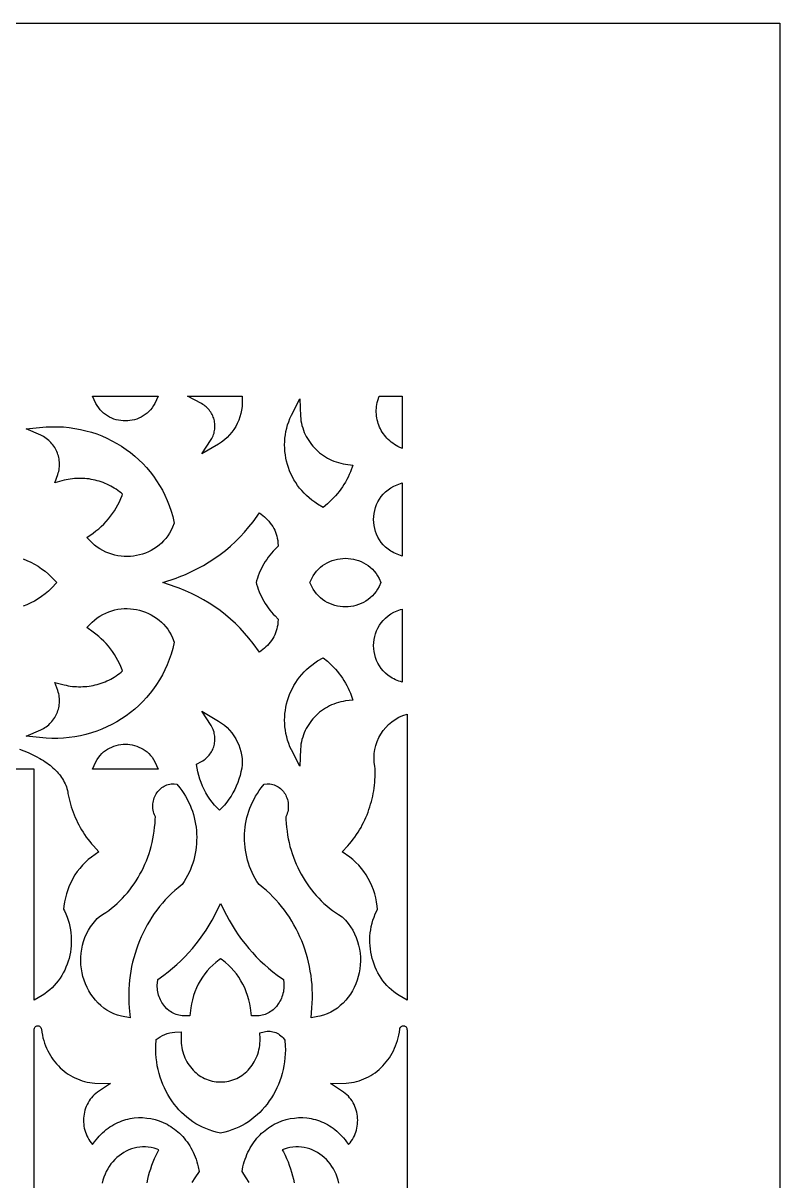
# Model space of a CAD drawing. Extents: x -355 to 355, y -278 to 278.
# Drawn here: x 233.2 to 355, y 91.3 to 277.5 of the extents above; entities that cross this region are included whole.
import ezdxf

# ---------------------------------------------------------------- set-up
doc = ezdxf.new("R2010")
doc.units = 0
doc.layers.add('LAYER_1', color=18, linetype='CONTINUOUS')

msp = doc.modelspace()

# ---------------------------------------------------------------- linework, layer by layer
at = {"layer": 'LAYER_1'}
for points in [[(-225.66, 277.51), (355, 277.5), (355, -277.5), (-355, -277.5)], [(233.22, 191.33), (233.84, 191.08), (234.45, 190.79), (235.05, 190.48), (235.63, 190.13), (236.2, 189.74), (236.75, 189.33), (237.28, 188.88), (237.79, 188.4), (238.63, 187.51), (237.79, 186.62), (237.28, 186.14), (236.75, 185.69), (236.2, 185.27), (235.63, 184.89), (235.05, 184.54), (234.45, 184.22), (233.84, 183.94), (233.22, 183.69)], [(232.66, 160.71), (233.35, 160.45), (234.02, 160.17), (234.68, 159.87), (235.31, 159.55), (235.91, 159.22), (236.2, 159.05), (236.49, 158.87), (236.76, 158.69), (237.03, 158.5), (237.3, 158.31), (237.55, 158.12), (237.79, 157.92), (238.03, 157.71), (238.26, 157.5), (238.47, 157.29), (238.68, 157.07), (238.88, 156.85), (239.07, 156.62), (239.25, 156.39), (239.42, 156.15), (239.57, 155.91), (239.72, 155.66), (239.85, 155.41), (239.97, 155.15), (240.08, 154.89), (240.18, 154.62), (240.27, 154.35), (240.34, 154.08), (240.4, 153.79), (240.44, 153.57), (240.52, 153.14), (240.62, 152.7), (240.73, 152.27), (240.85, 151.83), (240.98, 151.41), (241.12, 150.98), (241.27, 150.56), (241.43, 150.14), (241.6, 149.73), (241.79, 149.32), (241.98, 148.91), (242.19, 148.51), (242.4, 148.11), (242.63, 147.72), (242.87, 147.33), (243.12, 146.95), (243.38, 146.57), (243.65, 146.2), (243.94, 145.84), (244.23, 145.48), (244.53, 145.13), (245.41, 144.18), (244.21, 143.34), (243.7, 142.93), (243.22, 142.49), (242.77, 142.03), (242.34, 141.53), (241.94, 141.01), (241.57, 140.47), (241.24, 139.9), (240.93, 139.32), (240.65, 138.71), (240.41, 138.09), (240.2, 137.45), (240.03, 136.8), (239.89, 136.13), (239.79, 135.45), (239.74, 134.96), (239.89, 134.69), (240.11, 134.2), (240.31, 133.7), (240.48, 133.2), (240.63, 132.69), (240.75, 132.18), (240.84, 131.66), (240.91, 131.15), (240.96, 130.63), (240.98, 130.11), (240.98, 129.59), (240.95, 129.07), (240.9, 128.56), (240.83, 128.05), (240.73, 127.55), (240.61, 127.05), (240.47, 126.57), (240.3, 126.09), (240.12, 125.61), (239.91, 125.15), (239.68, 124.7), (239.43, 124.27), (239.16, 123.84), (238.87, 123.43), (238.56, 123.04), (238.23, 122.66), (237.87, 122.3), (237.5, 121.96), (237.11, 121.64), (236.71, 121.33), (236.28, 121.05), (235, 120.31), (235, 157.51), (215.91, 157.51)], [(235, 88.01), (235, 115.52), (235.01, 115.68), (235.05, 115.81), (235.1, 115.92), (235.17, 116.01), (235.24, 116.08), (235.34, 116.14), (235.43, 116.18), (235.54, 116.19), (235.64, 116.2), (235.75, 116.18), (235.84, 116.14), (235.93, 116.08), (236.01, 116), (236.08, 115.9), (236.13, 115.78), (236.16, 115.63), (236.23, 115.16), (236.32, 114.71), (236.42, 114.27), (236.54, 113.83), (236.68, 113.41), (236.83, 112.99), (237, 112.59), (237.19, 112.19), (237.39, 111.81), (237.61, 111.43), (237.84, 111.07), (238.08, 110.72), (238.34, 110.39), (238.61, 110.06), (238.9, 109.75), (239.19, 109.45), (239.5, 109.17), (239.82, 108.9), (240.15, 108.65), (240.49, 108.42), (240.84, 108.2), (241.2, 107.99), (241.57, 107.81), (241.95, 107.64), (242.33, 107.49), (242.72, 107.36), (243.12, 107.24), (243.53, 107.15), (243.94, 107.08), (244.35, 107.02), (244.78, 106.99), (247.29, 106.93), (245.2, 105.53), (244.93, 105.32), (244.68, 105.1), (244.44, 104.87), (244.23, 104.62), (244.03, 104.37), (243.84, 104.1), (243.68, 103.82), (243.53, 103.53), (243.39, 103.24), (243.28, 102.93), (243.18, 102.63), (243.1, 102.31), (243.03, 101.99), (242.99, 101.67), (242.96, 101.35), (242.94, 101.03), (242.95, 100.7), (242.97, 100.38), (243.01, 100.05), (243.07, 99.73), (243.14, 99.42), (243.24, 99.1), (243.35, 98.8), (243.47, 98.5), (243.62, 98.2), (243.78, 97.92), (243.97, 97.64), (244.17, 97.37), (244.41, 97.08), (244.72, 97.52), (244.97, 97.85), (245.22, 98.16), (245.48, 98.45), (245.75, 98.73), (246.02, 99), (246.31, 99.26), (246.6, 99.49), (246.89, 99.72), (247.19, 99.93), (247.5, 100.12), (247.81, 100.31), (248.12, 100.47), (248.44, 100.63), (248.77, 100.77), (249.09, 100.89), (249.42, 101.01), (249.75, 101.11), (250.09, 101.19), (250.43, 101.26), (251.1, 101.37), (251.78, 101.42), (252.46, 101.42), (253.13, 101.36), (253.8, 101.26), (254.47, 101.1), (255.12, 100.9), (255.76, 100.65), (256.38, 100.35), (256.69, 100.17), (256.98, 99.99), (257.28, 99.8), (257.57, 99.59), (257.85, 99.37), (258.12, 99.14), (258.39, 98.9), (258.65, 98.65), (258.9, 98.38), (259.15, 98.11), (259.38, 97.82), (259.61, 97.52), (259.83, 97.21), (260.04, 96.89), (260.23, 96.55), (260.42, 96.21), (260.6, 95.85), (260.76, 95.49), (260.92, 95.11), (261.06, 94.72), (261.19, 94.32), (261.3, 93.91), (261.4, 93.5), (261.56, 92.77), (260.88, 91.76), (260.39, 91)], [(269.61, 91), (269.12, 91.76), (268.45, 92.77), (268.6, 93.5), (268.7, 93.91), (268.82, 94.32), (268.94, 94.72), (269.09, 95.11), (269.24, 95.49), (269.4, 95.85), (269.58, 96.21), (269.77, 96.55), (269.97, 96.89), (270.17, 97.21), (270.39, 97.52), (270.62, 97.82), (270.85, 98.11), (271.1, 98.38), (271.35, 98.65), (271.61, 98.9), (271.88, 99.14), (272.15, 99.37), (272.43, 99.59), (272.72, 99.8), (273.02, 99.99), (273.32, 100.17), (273.62, 100.35), (274.24, 100.65), (274.88, 100.9), (275.53, 101.1), (276.2, 101.26), (276.87, 101.36), (277.54, 101.42), (278.22, 101.42), (278.9, 101.37), (279.24, 101.32), (279.58, 101.26), (279.91, 101.19), (280.25, 101.11), (280.58, 101.01), (280.91, 100.89), (281.23, 100.77), (281.56, 100.63), (281.88, 100.47), (282.19, 100.31), (282.5, 100.12), (282.81, 99.93), (283.11, 99.72), (283.4, 99.49), (283.69, 99.26), (283.98, 99), (284.25, 98.73), (284.52, 98.45), (284.78, 98.16), (285.03, 97.85), (285.28, 97.52), (285.59, 97.08), (285.83, 97.37), (286.04, 97.64), (286.22, 97.92), (286.38, 98.2), (286.53, 98.5), (286.66, 98.8), (286.77, 99.1), (286.86, 99.42), (286.93, 99.73), (286.99, 100.05), (287.03, 100.38), (287.05, 100.7), (287.06, 101.03), (287.04, 101.35), (287.01, 101.67), (286.97, 101.99), (286.9, 102.31), (286.82, 102.63), (286.72, 102.93), (286.61, 103.24), (286.47, 103.53), (286.32, 103.82), (286.16, 104.1), (285.98, 104.37), (285.77, 104.62), (285.56, 104.87), (285.32, 105.1), (285.07, 105.32), (284.8, 105.53), (282.71, 106.93), (285.22, 106.99), (285.65, 107.02), (286.06, 107.08), (286.47, 107.15), (286.88, 107.24), (287.28, 107.36), (287.67, 107.49), (288.06, 107.64), (288.43, 107.81), (288.8, 107.99), (289.16, 108.2), (289.51, 108.42), (289.85, 108.65), (290.18, 108.9), (290.5, 109.17), (290.81, 109.45), (291.1, 109.75), (291.39, 110.06), (291.66, 110.39), (291.92, 110.72), (292.16, 111.07), (292.39, 111.43), (292.61, 111.81), (292.81, 112.19), (293, 112.59), (293.17, 112.99), (293.32, 113.41), (293.46, 113.83), (293.58, 114.27), (293.68, 114.71), (293.77, 115.16), (293.84, 115.63), (293.87, 115.78), (293.92, 115.9), (293.99, 116), (294.07, 116.08), (294.16, 116.14), (294.26, 116.18), (294.36, 116.2), (294.46, 116.19), (294.57, 116.18), (294.67, 116.14), (294.76, 116.08), (294.84, 116.01), (294.9, 115.92), (294.95, 115.81), (294.99, 115.68), (295, 115.52), (295, 88.01)], [(253.16, 90.93), (253.28, 91.5), (253.42, 92.07), (253.58, 92.63), (253.75, 93.19), (253.94, 93.75), (254.15, 94.29), (254.38, 94.84), (254.63, 95.37), (254.89, 95.9), (255.07, 96.23), (254.77, 96.35), (254.3, 96.49), (253.84, 96.6), (253.37, 96.67), (252.9, 96.71), (252.44, 96.71), (251.99, 96.68), (251.54, 96.61), (251.09, 96.51), (250.66, 96.38), (250.24, 96.22), (249.82, 96.03), (249.42, 95.81), (249.04, 95.56), (248.66, 95.29), (248.31, 94.99), (247.97, 94.67), (247.65, 94.33), (247.36, 93.97), (247.08, 93.58), (246.83, 93.17), (246.6, 92.75), (246.4, 92.31), (246.22, 91.85), (246.07, 91.38), (245.96, 90.89)], [(284.05, 90.89), (283.93, 91.38), (283.78, 91.85), (283.6, 92.31), (283.4, 92.75), (283.17, 93.17), (282.92, 93.58), (282.64, 93.97), (282.35, 94.33), (282.03, 94.67), (281.69, 94.99), (281.34, 95.29), (280.97, 95.56), (280.58, 95.81), (280.18, 96.03), (279.76, 96.22), (279.34, 96.38), (278.91, 96.51), (278.46, 96.61), (278.01, 96.68), (277.56, 96.71), (277.1, 96.71), (276.63, 96.67), (276.16, 96.6), (275.7, 96.49), (275.23, 96.35), (274.93, 96.23), (275.11, 95.9), (275.37, 95.37), (275.62, 94.84), (275.85, 94.29), (276.06, 93.75), (276.25, 93.19), (276.42, 92.63), (276.58, 92.07), (276.72, 91.5), (276.84, 90.93)]]:
    msp.add_lwpolyline(points, dxfattribs=at)
for points in [[(254.95, 217.5), (254.4, 216.32), (254.2, 215.97), (253.97, 215.63), (253.72, 215.32), (253.45, 215.03), (253.16, 214.77), (252.86, 214.53), (252.54, 214.31), (252.21, 214.13), (251.87, 213.96), (251.52, 213.82), (251.16, 213.71), (250.79, 213.62), (250.42, 213.56), (250.05, 213.52), (249.67, 213.51), (249.3, 213.52), (248.93, 213.56), (248.55, 213.62), (248.19, 213.71), (247.83, 213.82), (247.48, 213.96), (247.14, 214.13), (246.8, 214.31), (246.49, 214.53), (246.18, 214.77), (245.9, 215.03), (245.63, 215.32), (245.38, 215.63), (245.15, 215.97), (244.95, 216.32), (244.39, 217.5)], [(268.47, 217.5), (268.48, 216.37), (268.45, 215.81), (268.37, 215.25), (268.26, 214.69), (268.11, 214.16), (267.92, 213.63), (267.69, 213.12), (267.43, 212.62), (267.13, 212.15), (266.8, 211.69), (266.44, 211.26), (266.05, 210.85), (265.63, 210.46), (265.17, 210.11), (264.69, 209.78), (261.98, 208.2), (263.48, 210.51), (263.6, 210.71), (263.7, 210.92), (263.79, 211.13), (263.87, 211.34), (263.94, 211.55), (263.99, 211.77), (264.03, 211.99), (264.06, 212.21), (264.08, 212.43), (264.09, 212.64), (264.08, 212.86), (264.07, 213.08), (264.04, 213.3), (264, 213.51), (263.95, 213.72), (263.89, 213.93), (263.81, 214.14), (263.73, 214.34), (263.64, 214.54), (263.53, 214.73), (263.42, 214.92), (263.29, 215.1), (263.16, 215.28), (263.01, 215.44), (262.86, 215.61), (262.7, 215.76), (262.52, 215.91), (262.34, 216.04), (262.15, 216.17), (261.95, 216.29), (259.66, 217.5)], [(277.85, 214.28), (277.89, 213.89), (277.94, 213.51), (278.01, 213.13), (278.1, 212.75), (278.21, 212.38), (278.33, 212.02), (278.47, 211.67), (278.62, 211.32), (278.79, 210.99), (278.98, 210.66), (279.18, 210.34), (279.39, 210.03), (279.61, 209.73), (279.85, 209.44), (280.11, 209.16), (280.37, 208.89), (280.64, 208.63), (280.93, 208.39), (281.23, 208.16), (281.54, 207.94), (281.86, 207.73), (282.19, 207.54), (282.52, 207.36), (282.87, 207.2), (283.23, 207.05), (283.59, 206.92), (283.96, 206.81), (284.34, 206.71), (284.73, 206.62), (285.12, 206.56), (286.3, 206.41), (285.88, 205.31), (285.7, 204.89), (285.51, 204.48), (285.3, 204.08), (285.08, 203.68), (284.85, 203.29), (284.61, 202.91), (284.35, 202.53), (284.08, 202.17), (283.79, 201.81), (283.5, 201.46), (283.19, 201.13), (282.87, 200.8), (282.54, 200.48), (282.19, 200.18), (281.49, 199.59), (280.61, 200.12), (280.14, 200.44), (279.68, 200.78), (279.24, 201.13), (278.83, 201.5), (278.44, 201.89), (278.07, 202.3), (277.72, 202.72), (277.4, 203.15), (277.09, 203.6), (276.81, 204.06), (276.56, 204.53), (276.32, 205.01), (276.11, 205.5), (275.93, 206), (275.76, 206.51), (275.63, 207.02), (275.51, 207.54), (275.42, 208.07), (275.36, 208.59), (275.32, 209.13), (275.31, 209.66), (275.32, 210.2), (275.36, 210.73), (275.43, 211.27), (275.52, 211.8), (275.64, 212.33), (275.79, 212.86), (275.96, 213.39), (276.16, 213.91), (276.39, 214.43), (277.73, 217.05)], [(294.24, 217.5), (294.24, 209.1), (294.15, 209.13), (293.85, 209.26), (293.55, 209.4), (293.26, 209.56), (292.99, 209.73), (292.72, 209.91), (292.47, 210.1), (292.23, 210.3), (291.99, 210.52), (291.77, 210.74), (291.57, 210.97), (291.37, 211.21), (291.19, 211.46), (291.02, 211.72), (290.86, 211.98), (290.72, 212.25), (290.59, 212.53), (290.47, 212.81), (290.37, 213.1), (290.28, 213.39), (290.2, 213.69), (290.14, 213.99), (290.1, 214.3), (290.07, 214.6), (290.05, 214.91), (290.05, 215.22), (290.07, 215.54), (290.1, 215.85), (290.15, 216.16), (290.22, 216.48), (290.3, 216.79), (290.53, 217.5)], [(238.8, 212.58), (239.73, 212.54), (240.65, 212.45), (241.56, 212.32), (242.45, 212.15), (243.34, 211.94), (244.21, 211.7), (245.06, 211.41), (245.9, 211.09), (246.72, 210.73), (247.52, 210.33), (248.29, 209.9), (249.05, 209.44), (249.79, 208.94), (250.5, 208.41), (251.19, 207.85), (251.85, 207.26), (252.48, 206.65), (253.08, 206), (253.66, 205.32), (254.2, 204.62), (254.71, 203.89), (255.19, 203.14), (255.63, 202.36), (256.04, 201.56), (256.41, 200.73), (256.74, 199.89), (257.03, 199.02), (257.29, 198.13), (257.53, 197.07), (257.27, 196.42), (257.04, 195.93), (256.78, 195.47), (256.49, 195.03), (256.17, 194.62), (255.83, 194.23), (255.47, 193.87), (255.09, 193.53), (254.69, 193.22), (254.27, 192.94), (253.83, 192.69), (253.38, 192.46), (252.92, 192.26), (252.45, 192.09), (251.97, 191.95), (251.48, 191.84), (250.99, 191.76), (250.49, 191.71), (249.98, 191.69), (249.48, 191.7), (248.98, 191.74), (248.47, 191.81), (247.97, 191.91), (247.48, 192.05), (246.99, 192.21), (246.52, 192.41), (246.05, 192.64), (245.59, 192.91), (245.15, 193.2), (244.73, 193.53), (244.32, 193.9), (243.47, 194.76), (244.5, 195.47), (244.95, 195.81), (245.38, 196.16), (245.8, 196.54), (246.19, 196.92), (246.58, 197.32), (246.94, 197.74), (247.29, 198.17), (247.62, 198.62), (247.92, 199.07), (248.22, 199.54), (248.49, 200.02), (248.74, 200.52), (248.97, 201.02), (249.18, 201.54), (249.24, 201.72), (249.01, 201.92), (248.74, 202.13), (248.47, 202.33), (248.19, 202.52), (247.9, 202.7), (247.61, 202.87), (247.32, 203.04), (247.02, 203.19), (246.72, 203.33), (246.41, 203.46), (246.1, 203.59), (245.78, 203.7), (245.47, 203.8), (245.14, 203.9), (244.82, 203.98), (244.5, 204.05), (244.17, 204.11), (243.84, 204.17), (243.5, 204.21), (243.17, 204.24), (242.84, 204.26), (242.5, 204.27), (242.16, 204.27), (241.83, 204.26), (241.49, 204.24), (241.15, 204.2), (240.82, 204.16), (240.48, 204.1), (240.14, 204.04), (239.81, 203.96), (238.32, 203.57), (238.8, 204.89), (238.88, 205.14), (238.95, 205.39), (239, 205.64), (239.04, 205.9), (239.06, 206.15), (239.08, 206.4), (239.08, 206.65), (239.06, 206.9), (239.04, 207.15), (239, 207.4), (238.96, 207.64), (238.9, 207.88), (238.82, 208.12), (238.74, 208.35), (238.65, 208.58), (238.54, 208.8), (238.43, 209.02), (238.3, 209.24), (238.17, 209.45), (238.02, 209.65), (237.86, 209.84), (237.7, 210.03), (237.52, 210.21), (237.34, 210.38), (237.15, 210.55), (236.94, 210.7), (236.73, 210.85), (236.51, 210.98), (236.28, 211.11), (236.05, 211.23), (233.7, 212.24), (236.92, 212.54), (237.86, 212.58)], [(294.24, 191.78), (293.95, 191.86), (293.67, 191.96), (293.4, 192.06), (293.13, 192.17), (292.88, 192.29), (292.63, 192.43), (292.39, 192.57), (291.95, 192.88), (291.54, 193.21), (291.18, 193.58), (290.85, 193.97), (290.56, 194.39), (290.31, 194.82), (290.1, 195.27), (289.93, 195.73), (289.8, 196.2), (289.7, 196.68), (289.65, 197.17), (289.63, 197.66), (289.65, 198.14), (289.7, 198.63), (289.8, 199.11), (289.93, 199.58), (290.1, 200.04), (290.31, 200.49), (290.56, 200.92), (290.85, 201.34), (291.18, 201.73), (291.54, 202.1), (291.95, 202.44), (292.39, 202.74), (292.87, 203.01), (293.13, 203.14), (293.4, 203.25), (293.67, 203.36), (293.95, 203.45), (294.24, 203.53)], [(272.04, 198.09), (272.3, 197.86), (272.55, 197.61), (272.78, 197.36), (273, 197.09), (273.2, 196.81), (273.39, 196.53), (273.55, 196.23), (273.71, 195.93), (273.84, 195.61), (273.96, 195.29), (274.05, 194.97), (274.13, 194.64), (274.19, 194.3), (274.23, 193.96), (274.27, 193.38), (273.77, 192.88), (273.48, 192.57), (273.19, 192.25), (272.92, 191.92), (272.66, 191.58), (272.42, 191.24), (272.18, 190.88), (271.96, 190.52), (271.76, 190.15), (271.56, 189.77), (271.38, 189.39), (271.22, 189), (271.06, 188.6), (270.92, 188.2), (270.8, 187.79), (270.73, 187.51), (270.8, 187.23), (270.92, 186.82), (271.06, 186.42), (271.22, 186.02), (271.38, 185.63), (271.56, 185.25), (271.76, 184.87), (271.96, 184.5), (272.18, 184.13), (272.42, 183.78), (272.66, 183.43), (272.92, 183.09), (273.19, 182.76), (273.48, 182.44), (273.77, 182.13), (274.27, 181.64), (274.23, 181.06), (274.19, 180.71), (274.13, 180.38), (274.05, 180.05), (273.96, 179.72), (273.84, 179.4), (273.71, 179.09), (273.55, 178.78), (273.39, 178.49), (273.2, 178.2), (273, 177.92), (272.78, 177.66), (272.55, 177.4), (272.3, 177.16), (272.04, 176.93), (271.25, 176.31), (270.22, 177.72), (269.56, 178.57), (268.86, 179.38), (268.13, 180.16), (267.38, 180.92), (266.59, 181.64), (265.77, 182.33), (264.93, 182.99), (264.06, 183.61), (263.17, 184.2), (262.25, 184.75), (261.31, 185.27), (260.34, 185.75), (259.36, 186.19), (258.35, 186.59), (257.84, 186.78), (255.73, 187.51), (257.84, 188.24), (258.35, 188.42), (259.36, 188.83), (260.34, 189.27), (261.31, 189.75), (262.25, 190.27), (263.17, 190.82), (264.06, 191.41), (264.93, 192.03), (265.77, 192.69), (266.59, 193.38), (267.38, 194.1), (268.13, 194.85), (268.86, 195.64), (269.56, 196.45), (270.22, 197.29), (271.25, 198.71)], [(285.51, 191.4), (285.94, 191.35), (286.37, 191.28), (286.79, 191.18), (287.2, 191.05), (287.6, 190.89), (288, 190.7), (288.38, 190.48), (288.74, 190.24), (289.09, 189.96), (289.42, 189.66), (289.73, 189.32), (290.01, 188.96), (290.27, 188.58), (290.5, 188.16), (290.81, 187.51), (290.5, 186.85), (290.27, 186.44), (290.01, 186.05), (289.73, 185.69), (289.42, 185.36), (289.09, 185.05), (288.74, 184.78), (288.38, 184.53), (288, 184.31), (287.6, 184.13), (287.2, 183.97), (286.79, 183.84), (286.37, 183.73), (285.94, 183.66), (285.51, 183.62), (285.08, 183.6), (284.65, 183.62), (284.22, 183.66), (283.8, 183.73), (283.38, 183.84), (282.96, 183.97), (282.56, 184.13), (282.17, 184.31), (281.79, 184.53), (281.42, 184.78), (281.08, 185.05), (280.75, 185.36), (280.44, 185.69), (280.15, 186.05), (279.89, 186.44), (279.66, 186.85), (279.36, 187.51), (279.66, 188.16), (279.89, 188.58), (280.15, 188.96), (280.44, 189.32), (280.75, 189.66), (281.08, 189.96), (281.42, 190.24), (281.79, 190.48), (282.17, 190.7), (282.56, 190.89), (282.96, 191.05), (283.38, 191.18), (283.8, 191.28), (284.22, 191.35), (284.65, 191.4), (285.08, 191.41)], [(250.49, 183.3), (250.99, 183.25), (251.48, 183.17), (251.97, 183.06), (252.45, 182.92), (252.92, 182.75), (253.38, 182.55), (253.83, 182.33), (254.27, 182.07), (254.69, 181.79), (255.09, 181.48), (255.47, 181.15), (255.83, 180.79), (256.17, 180.4), (256.49, 179.99), (256.78, 179.55), (257.04, 179.08), (257.27, 178.6), (257.53, 177.94), (257.29, 176.88), (257.03, 176), (256.74, 175.13), (256.41, 174.28), (256.04, 173.46), (255.63, 172.66), (255.19, 171.88), (254.71, 171.12), (254.2, 170.4), (253.66, 169.69), (253.08, 169.02), (252.48, 168.37), (251.85, 167.75), (251.19, 167.16), (250.5, 166.6), (249.79, 166.07), (249.05, 165.58), (248.29, 165.11), (247.52, 164.68), (246.72, 164.29), (245.9, 163.93), (245.06, 163.61), (244.21, 163.32), (243.34, 163.07), (242.45, 162.86), (241.56, 162.69), (240.65, 162.57), (239.73, 162.48), (238.8, 162.44), (237.86, 162.43), (236.92, 162.48), (233.7, 162.78), (236.05, 163.79), (236.28, 163.91), (236.51, 164.03), (236.73, 164.17), (236.94, 164.31), (237.15, 164.47), (237.34, 164.63), (237.52, 164.81), (237.7, 164.99), (237.86, 165.17), (238.02, 165.37), (238.17, 165.57), (238.3, 165.78), (238.43, 165.99), (238.54, 166.21), (238.65, 166.43), (238.74, 166.66), (238.82, 166.9), (238.9, 167.13), (238.96, 167.38), (239, 167.62), (239.04, 167.87), (239.06, 168.11), (239.08, 168.36), (239.08, 168.61), (239.06, 168.87), (239.04, 169.12), (239, 169.37), (238.95, 169.62), (238.88, 169.88), (238.8, 170.13), (238.32, 171.44), (239.81, 171.05), (240.14, 170.98), (240.48, 170.91), (240.82, 170.86), (241.15, 170.81), (241.49, 170.78), (241.83, 170.76), (242.16, 170.75), (242.5, 170.75), (242.84, 170.76), (243.17, 170.78), (243.5, 170.81), (243.84, 170.85), (244.17, 170.9), (244.5, 170.96), (244.82, 171.04), (245.14, 171.12), (245.47, 171.21), (245.78, 171.32), (246.1, 171.43), (246.41, 171.55), (246.72, 171.68), (247.02, 171.83), (247.32, 171.98), (247.61, 172.14), (247.9, 172.31), (248.19, 172.5), (248.47, 172.69), (248.74, 172.89), (249.01, 173.1), (249.24, 173.3), (249.18, 173.48), (248.97, 173.99), (248.74, 174.5), (248.49, 174.99), (248.22, 175.47), (247.92, 175.94), (247.62, 176.4), (247.29, 176.84), (246.94, 177.27), (246.58, 177.69), (246.19, 178.09), (245.8, 178.48), (245.38, 178.85), (244.95, 179.2), (244.5, 179.54), (243.47, 180.26), (244.32, 181.12), (244.73, 181.48), (245.15, 181.81), (245.59, 182.11), (246.05, 182.37), (246.52, 182.6), (246.99, 182.8), (247.48, 182.97), (247.97, 183.1), (248.47, 183.21), (248.98, 183.28), (249.48, 183.32), (249.98, 183.33)], [(294.24, 171.49), (293.95, 171.57), (293.67, 171.66), (293.4, 171.76), (293.13, 171.88), (292.88, 172), (292.63, 172.13), (292.39, 172.27), (291.95, 172.58), (291.54, 172.92), (291.18, 173.29), (290.85, 173.68), (290.56, 174.09), (290.31, 174.52), (290.1, 174.97), (289.93, 175.44), (289.8, 175.91), (289.7, 176.39), (289.65, 176.87), (289.63, 177.36), (289.65, 177.85), (289.7, 178.33), (289.8, 178.81), (289.93, 179.28), (290.1, 179.74), (290.31, 180.19), (290.56, 180.63), (290.85, 181.04), (291.18, 181.43), (291.54, 181.8), (291.95, 182.14), (292.39, 182.45), (292.87, 182.72), (293.13, 182.84), (293.4, 182.96), (293.67, 183.06), (293.95, 183.15), (294.24, 183.23)], [(282.19, 174.84), (282.54, 174.53), (282.87, 174.21), (283.19, 173.89), (283.5, 173.55), (283.79, 173.2), (284.08, 172.85), (284.35, 172.48), (284.61, 172.11), (284.85, 171.73), (285.08, 171.34), (285.3, 170.94), (285.51, 170.53), (285.7, 170.12), (285.88, 169.7), (286.3, 168.6), (285.12, 168.46), (284.73, 168.39), (284.34, 168.31), (283.96, 168.21), (283.59, 168.09), (283.23, 167.96), (282.87, 167.81), (282.52, 167.65), (282.19, 167.47), (281.86, 167.28), (281.54, 167.08), (281.23, 166.86), (280.93, 166.63), (280.64, 166.38), (280.37, 166.13), (280.11, 165.86), (279.85, 165.58), (279.61, 165.29), (279.39, 164.99), (279.18, 164.68), (278.98, 164.36), (278.79, 164.03), (278.62, 163.69), (278.47, 163.35), (278.33, 162.99), (278.21, 162.63), (278.1, 162.26), (278.01, 161.89), (277.94, 161.51), (277.89, 161.12), (277.85, 160.73), (277.73, 157.97), (276.39, 160.59), (276.16, 161.1), (275.96, 161.63), (275.79, 162.15), (275.64, 162.68), (275.52, 163.21), (275.43, 163.75), (275.36, 164.28), (275.32, 164.82), (275.31, 165.36), (275.32, 165.89), (275.36, 166.42), (275.42, 166.95), (275.51, 167.47), (275.63, 167.99), (275.76, 168.51), (275.93, 169.01), (276.11, 169.51), (276.32, 170), (276.56, 170.48), (276.81, 170.95), (277.09, 171.41), (277.4, 171.86), (277.72, 172.29), (278.07, 172.72), (278.44, 173.12), (278.83, 173.51), (279.24, 173.88), (279.68, 174.24), (280.14, 174.58), (280.61, 174.89), (281.49, 175.42)], [(264.69, 165.23), (265.17, 164.91), (265.63, 164.55), (266.05, 164.17), (266.44, 163.76), (266.8, 163.32), (267.13, 162.87), (267.43, 162.39), (267.69, 161.9), (267.92, 161.39), (268.11, 160.86), (268.26, 160.32), (268.37, 159.77), (268.45, 159.21), (268.48, 158.64), (268.48, 158.18), (268.4, 157.66), (268.28, 157.06), (268.13, 156.48), (267.96, 155.89), (267.75, 155.32), (267.53, 154.76), (267.27, 154.22), (266.99, 153.68), (266.69, 153.16), (266.35, 152.66), (265.99, 152.18), (265.61, 151.72), (264.82, 150.87), (264.03, 151.72), (263.64, 152.18), (263.28, 152.66), (262.95, 153.16), (262.64, 153.68), (262.36, 154.22), (262.1, 154.76), (261.88, 155.32), (261.68, 155.89), (261.5, 156.48), (261.35, 157.06), (261.23, 157.66), (261.14, 158.26), (261.14, 158.29), (261.95, 158.72), (262.15, 158.84), (262.34, 158.97), (262.52, 159.11), (262.7, 159.26), (262.86, 159.41), (263.01, 159.57), (263.16, 159.74), (263.29, 159.92), (263.42, 160.1), (263.53, 160.28), (263.64, 160.48), (263.73, 160.67), (263.81, 160.88), (263.89, 161.08), (263.95, 161.29), (264, 161.5), (264.04, 161.72), (264.07, 161.93), (264.08, 162.15), (264.09, 162.37), (264.08, 162.59), (264.06, 162.81), (264.03, 163.03), (263.99, 163.25), (263.94, 163.46), (263.87, 163.68), (263.79, 163.89), (263.7, 164.1), (263.6, 164.3), (263.48, 164.51), (261.98, 166.82)], [(250.05, 161.49), (250.42, 161.45), (250.79, 161.39), (251.16, 161.3), (251.52, 161.19), (251.87, 161.05), (252.21, 160.89), (252.54, 160.7), (252.86, 160.49), (253.16, 160.25), (253.45, 159.99), (253.72, 159.7), (253.97, 159.39), (254.2, 159.05), (254.4, 158.69), (254.96, 157.51), (244.39, 157.51), (244.95, 158.69), (245.15, 159.05), (245.38, 159.39), (245.63, 159.7), (245.9, 159.99), (246.18, 160.25), (246.49, 160.49), (246.8, 160.7), (247.14, 160.89), (247.48, 161.05), (247.83, 161.19), (248.19, 161.3), (248.55, 161.39), (248.93, 161.45), (249.3, 161.49), (249.67, 161.5)], [(257.53, 155.1), (257.97, 155.05), (258.46, 154.46), (258.78, 154.03), (259.08, 153.59), (259.36, 153.13), (259.62, 152.67), (259.86, 152.2), (260.08, 151.71), (260.28, 151.22), (260.46, 150.72), (260.62, 150.21), (260.76, 149.7), (260.88, 149.18), (260.98, 148.66), (261.05, 148.14), (261.11, 147.61), (261.14, 147.08), (261.16, 146.55), (261.15, 146.02), (261.12, 145.49), (261.08, 144.96), (261.01, 144.43), (260.92, 143.9), (260.8, 143.38), (260.67, 142.86), (260.52, 142.35), (260.34, 141.85), (260.15, 141.35), (259.93, 140.85), (259.69, 140.37), (259.43, 139.9), (259.15, 139.43), (258.8, 138.91), (258.16, 138.4), (257.62, 137.94), (257.1, 137.46), (256.59, 136.96), (256.1, 136.45), (255.63, 135.92), (255.18, 135.38), (254.74, 134.82), (254.33, 134.24), (253.93, 133.65), (253.55, 133.05), (253.19, 132.44), (252.85, 131.81), (252.53, 131.17), (252.23, 130.52), (251.95, 129.86), (251.69, 129.19), (251.45, 128.52), (251.23, 127.83), (251.03, 127.13), (250.85, 126.43), (250.69, 125.72), (250.56, 125), (250.44, 124.28), (250.35, 123.55), (250.29, 122.82), (250.24, 122.08), (250.22, 121.34), (250.22, 120.6), (250.24, 119.86), (250.29, 119.11), (250.44, 117.46), (249.05, 117.74), (248.43, 117.92), (247.83, 118.14), (247.26, 118.41), (246.72, 118.72), (246.21, 119.06), (245.73, 119.45), (245.28, 119.86), (244.86, 120.31), (244.47, 120.79), (244.11, 121.29), (243.79, 121.82), (243.51, 122.37), (243.25, 122.94), (243.04, 123.52), (242.85, 124.12), (242.71, 124.74), (242.6, 125.36), (242.53, 125.99), (242.5, 126.62), (242.51, 127.26), (242.56, 127.89), (242.65, 128.53), (242.79, 129.16), (242.96, 129.78), (243.18, 130.39), (243.44, 130.99), (243.74, 131.57), (244.09, 132.14), (244.48, 132.68), (244.69, 132.95), (244.92, 133.21), (245.15, 133.46), (245.44, 133.74), (246.01, 134.09), (246.51, 134.42), (246.99, 134.77), (247.46, 135.13), (247.92, 135.51), (248.36, 135.9), (248.79, 136.31), (249.21, 136.73), (249.61, 137.16), (250, 137.61), (250.37, 138.08), (250.73, 138.55), (251.08, 139.04), (251.41, 139.54), (251.72, 140.05), (252.02, 140.57), (252.3, 141.1), (252.57, 141.64), (252.82, 142.19), (253.06, 142.75), (253.28, 143.32), (253.48, 143.9), (253.66, 144.48), (253.83, 145.07), (253.98, 145.67), (254.11, 146.28), (254.22, 146.89), (254.31, 147.51), (254.39, 148.13), (254.45, 148.75), (254.48, 149.39), (254.5, 149.83), (254.36, 150.13), (254.27, 150.38), (254.2, 150.63), (254.15, 150.89), (254.12, 151.14), (254.1, 151.4), (254.1, 151.65), (254.11, 151.9), (254.15, 152.14), (254.19, 152.39), (254.25, 152.62), (254.33, 152.85), (254.42, 153.08), (254.52, 153.29), (254.63, 153.5), (254.76, 153.7), (254.9, 153.88), (255.05, 154.06), (255.21, 154.23), (255.38, 154.38), (255.56, 154.52), (255.74, 154.65), (255.94, 154.77), (256.15, 154.87), (256.36, 154.95), (256.59, 155.02), (256.81, 155.07), (257.05, 155.1), (257.29, 155.11)], [(272.95, 155.1), (273.19, 155.07), (273.42, 155.02), (273.64, 154.95), (273.85, 154.87), (274.06, 154.77), (274.26, 154.65), (274.45, 154.52), (274.62, 154.38), (274.79, 154.23), (274.95, 154.06), (275.1, 153.88), (275.24, 153.7), (275.37, 153.5), (275.48, 153.29), (275.58, 153.08), (275.67, 152.85), (275.75, 152.62), (275.81, 152.39), (275.86, 152.14), (275.89, 151.9), (275.9, 151.65), (275.9, 151.4), (275.88, 151.14), (275.85, 150.89), (275.8, 150.63), (275.73, 150.38), (275.64, 150.13), (275.5, 149.83), (275.52, 149.39), (275.55, 148.75), (275.61, 148.13), (275.69, 147.51), (275.78, 146.89), (275.89, 146.28), (276.03, 145.67), (276.17, 145.07), (276.34, 144.48), (276.52, 143.9), (276.73, 143.32), (276.94, 142.75), (277.18, 142.19), (277.43, 141.64), (277.7, 141.1), (277.98, 140.57), (278.28, 140.05), (278.59, 139.54), (278.92, 139.04), (279.27, 138.55), (279.63, 138.08), (280, 137.61), (280.39, 137.16), (280.8, 136.73), (281.21, 136.31), (281.64, 135.9), (282.09, 135.51), (282.54, 135.13), (283.01, 134.77), (283.49, 134.42), (283.99, 134.09), (284.56, 133.74), (284.85, 133.46), (285.09, 133.2), (285.52, 132.68), (285.91, 132.14), (286.26, 131.57), (286.57, 130.99), (286.83, 130.39), (287.04, 129.78), (287.22, 129.16), (287.35, 128.53), (287.44, 127.89), (287.49, 127.26), (287.5, 126.62), (287.47, 125.99), (287.4, 125.36), (287.29, 124.74), (287.15, 124.12), (286.97, 123.52), (286.75, 122.94), (286.5, 122.37), (286.21, 121.82), (285.89, 121.29), (285.53, 120.79), (285.14, 120.31), (284.72, 119.86), (284.27, 119.45), (283.79, 119.06), (283.28, 118.72), (282.74, 118.41), (282.17, 118.14), (281.57, 117.92), (280.96, 117.74), (280.63, 117.67), (279.56, 117.48), (279.71, 119.11), (279.76, 119.86), (279.78, 120.6), (279.78, 121.34), (279.76, 122.08), (279.72, 122.82), (279.65, 123.55), (279.56, 124.28), (279.44, 125), (279.31, 125.72), (279.15, 126.43), (278.97, 127.13), (278.78, 127.83), (278.56, 128.52), (278.32, 129.19), (278.05, 129.86), (277.77, 130.52), (277.47, 131.17), (277.15, 131.81), (276.81, 132.44), (276.45, 133.05), (276.07, 133.65), (275.67, 134.24), (275.26, 134.82), (274.82, 135.38), (274.37, 135.92), (273.9, 136.45), (273.41, 136.96), (272.9, 137.46), (272.38, 137.94), (271.84, 138.4), (271.2, 138.91), (270.85, 139.43), (270.57, 139.9), (270.31, 140.37), (270.07, 140.85), (269.85, 141.35), (269.66, 141.85), (269.48, 142.35), (269.33, 142.86), (269.2, 143.38), (269.09, 143.9), (268.99, 144.43), (268.93, 144.96), (268.88, 145.49), (268.85, 146.02), (268.84, 146.55), (268.86, 147.08), (268.89, 147.61), (268.95, 148.14), (269.02, 148.66), (269.12, 149.18), (269.24, 149.7), (269.38, 150.21), (269.54, 150.72), (269.72, 151.22), (269.92, 151.71), (270.14, 152.2), (270.38, 152.67), (270.64, 153.13), (270.92, 153.59), (271.22, 154.03), (271.54, 154.46), (272.03, 155.05), (272.47, 155.1), (272.71, 155.11)], [(265.93, 134.01), (266.37, 133.19), (266.84, 132.38), (267.33, 131.6), (267.84, 130.83), (268.38, 130.09), (268.94, 129.36), (269.52, 128.65), (270.12, 127.97), (270.74, 127.31), (271.38, 126.67), (272.04, 126.05), (272.72, 125.45), (273.42, 124.89), (274.13, 124.34), (275.11, 123.64), (275.17, 123.05), (275.19, 122.77), (275.19, 122.48), (275.17, 122.2), (275.14, 121.93), (275.1, 121.66), (275.04, 121.39), (274.97, 121.13), (274.88, 120.88), (274.79, 120.63), (274.68, 120.39), (274.56, 120.16), (274.43, 119.93), (274.29, 119.71), (273.98, 119.31), (273.64, 118.95), (273.45, 118.78), (273.25, 118.63), (273.05, 118.48), (272.84, 118.35), (272.62, 118.23), (272.4, 118.13), (272.17, 118.03), (271.94, 117.96), (271.7, 117.89), (271.45, 117.84), (271.2, 117.81), (270.95, 117.79), (270.69, 117.78), (269.96, 117.82), (269.81, 119.08), (269.69, 119.75), (269.54, 120.4), (269.35, 121.05), (269.13, 121.67), (268.88, 122.29), (268.59, 122.88), (268.28, 123.45), (267.93, 124.01), (267.55, 124.54), (267.14, 125.04), (266.71, 125.52), (266.25, 125.97), (265.77, 126.4), (265.25, 126.79), (265, 126.96), (264.75, 126.79), (264.24, 126.4), (263.75, 125.97), (263.29, 125.52), (262.86, 125.04), (262.45, 124.54), (262.07, 124.01), (261.73, 123.45), (261.41, 122.88), (261.12, 122.29), (260.87, 121.67), (260.65, 121.05), (260.46, 120.4), (260.31, 119.75), (260.19, 119.08), (260.04, 117.82), (259.31, 117.78), (259.05, 117.79), (258.8, 117.81), (258.55, 117.84), (258.3, 117.89), (258.06, 117.96), (257.83, 118.03), (257.6, 118.13), (257.38, 118.23), (257.16, 118.35), (256.95, 118.48), (256.74, 118.63), (256.37, 118.95), (256.02, 119.31), (255.71, 119.71), (255.57, 119.93), (255.44, 120.16), (255.32, 120.39), (255.21, 120.63), (255.12, 120.88), (255.03, 121.13), (254.96, 121.39), (254.91, 121.66), (254.86, 121.93), (254.83, 122.2), (254.81, 122.48), (254.81, 122.77), (254.83, 123.05), (254.89, 123.64), (255.87, 124.34), (256.59, 124.89), (257.28, 125.45), (257.96, 126.05), (258.62, 126.67), (259.26, 127.31), (259.88, 127.97), (260.48, 128.65), (261.06, 129.36), (261.62, 130.09), (262.16, 130.83), (262.67, 131.6), (263.16, 132.38), (263.63, 133.19), (264.07, 134.01), (265, 135.87)], [(272.96, 115.32), (273.19, 115.29), (273.42, 115.24), (273.65, 115.18), (273.87, 115.1), (274.09, 115), (274.3, 114.88), (274.5, 114.75), (274.7, 114.59), (274.89, 114.43), (275.06, 114.24), (275.36, 113.89), (275.41, 113), (275.42, 112.34), (275.4, 111.69), (275.36, 111.04), (275.28, 110.4), (275.18, 109.77), (275.06, 109.15), (274.9, 108.54), (274.73, 107.93), (274.53, 107.34), (274.3, 106.77), (274.05, 106.2), (273.78, 105.65), (273.49, 105.12), (273.17, 104.6), (272.84, 104.1), (272.48, 103.61), (272.11, 103.15), (271.71, 102.7), (271.3, 102.27), (270.87, 101.86), (270.42, 101.48), (269.95, 101.11), (269.47, 100.77), (268.97, 100.45), (268.46, 100.16), (267.93, 99.89), (267.39, 99.65), (266.83, 99.44), (266.27, 99.25), (265.69, 99.09), (265, 98.95), (264.31, 99.09), (263.73, 99.25), (263.17, 99.44), (262.61, 99.65), (262.07, 99.89), (261.54, 100.16), (261.03, 100.45), (260.53, 100.77), (260.05, 101.11), (259.58, 101.48), (259.14, 101.86), (258.7, 102.27), (258.29, 102.7), (257.9, 103.15), (257.52, 103.61), (257.16, 104.1), (256.83, 104.6), (256.51, 105.12), (256.22, 105.65), (255.95, 106.2), (255.7, 106.77), (255.47, 107.34), (255.27, 107.93), (255.1, 108.54), (254.94, 109.15), (254.82, 109.77), (254.72, 110.4), (254.64, 111.04), (254.6, 111.69), (254.58, 112.34), (254.59, 113), (254.65, 114), (255.26, 114.41), (255.64, 114.62), (256.02, 114.79), (256.42, 114.94), (256.82, 115.05), (257.23, 115.14), (257.65, 115.19), (258.68, 115.23), (258.64, 114.11), (258.64, 113.75), (258.66, 113.38), (258.7, 113.03), (258.76, 112.68), (258.83, 112.33), (258.92, 111.99), (259.02, 111.66), (259.14, 111.34), (259.27, 111.02), (259.42, 110.71), (259.58, 110.41), (259.75, 110.12), (259.94, 109.84), (260.14, 109.58), (260.35, 109.32), (260.57, 109.07), (260.8, 108.84), (261.05, 108.62), (261.3, 108.41), (261.57, 108.22), (261.84, 108.04), (262.12, 107.87), (262.41, 107.73), (262.71, 107.59), (263.02, 107.48), (263.33, 107.38), (263.65, 107.3), (263.98, 107.23), (264.31, 107.19), (264.65, 107.16), (265, 107.16), (265.35, 107.16), (265.69, 107.19), (266.02, 107.23), (266.35, 107.3), (266.67, 107.38), (266.98, 107.48), (267.29, 107.59), (267.59, 107.73), (267.88, 107.87), (268.16, 108.04), (268.43, 108.22), (268.7, 108.41), (268.95, 108.62), (269.2, 108.84), (269.43, 109.07), (269.65, 109.32), (269.86, 109.58), (270.06, 109.84), (270.25, 110.12), (270.42, 110.41), (270.58, 110.71), (270.73, 111.02), (270.86, 111.34), (270.98, 111.66), (271.08, 111.99), (271.17, 112.33), (271.24, 112.68), (271.3, 113.03), (271.34, 113.38), (271.36, 113.75), (271.36, 114.11), (271.33, 115.05), (272.01, 115.24), (272.24, 115.29), (272.48, 115.32), (272.72, 115.33)]]:
    msp.add_lwpolyline(points, close=True, dxfattribs=at)
msp.add_lwpolyline([(295, 157.93), (295, 120.31), (293.72, 121.05), (293.29, 121.33), (292.89, 121.64), (292.5, 121.96), (292.13, 122.3), (291.77, 122.66), (291.44, 123.04), (291.13, 123.43), (290.84, 123.84), (290.57, 124.27), (290.32, 124.7), (290.09, 125.15), (289.88, 125.61), (289.7, 126.09), (289.53, 126.57), (289.39, 127.05), (289.27, 127.55), (289.17, 128.05), (289.1, 128.56), (289.05, 129.07), (289.02, 129.59), (289.02, 130.11), (289.04, 130.63), (289.09, 131.15), (289.16, 131.66), (289.25, 132.18), (289.38, 132.69), (289.52, 133.2), (289.69, 133.7), (289.89, 134.2), (290.12, 134.69), (290.26, 134.96), (290.21, 135.45), (290.11, 136.13), (289.97, 136.8), (289.8, 137.45), (289.59, 138.09), (289.35, 138.71), (289.07, 139.32), (288.77, 139.9), (288.43, 140.47), (288.06, 141.01), (287.66, 141.53), (287.23, 142.03), (286.78, 142.49), (286.3, 142.93), (285.79, 143.34), (284.59, 144.18), (285.47, 145.13), (285.77, 145.48), (286.07, 145.84), (286.35, 146.2), (286.62, 146.57), (286.88, 146.95), (287.13, 147.33), (287.37, 147.72), (287.6, 148.11), (287.81, 148.51), (288.02, 148.91), (288.21, 149.32), (288.4, 149.73), (288.57, 150.14), (288.73, 150.56), (288.88, 150.98), (289.02, 151.41), (289.15, 151.83), (289.27, 152.27), (289.38, 152.7), (289.48, 153.14), (289.56, 153.57), (289.64, 154.01), (289.7, 154.45), (289.76, 154.9), (289.8, 155.34), (289.84, 155.79), (289.86, 156.23), (289.87, 156.68), (289.87, 157.12), (289.86, 157.57), (289.84, 157.93, -0.390493), (295, 166.33)], format="xyb", close=True, dxfattribs=at)

doc.saveas('drawing.dxf')
